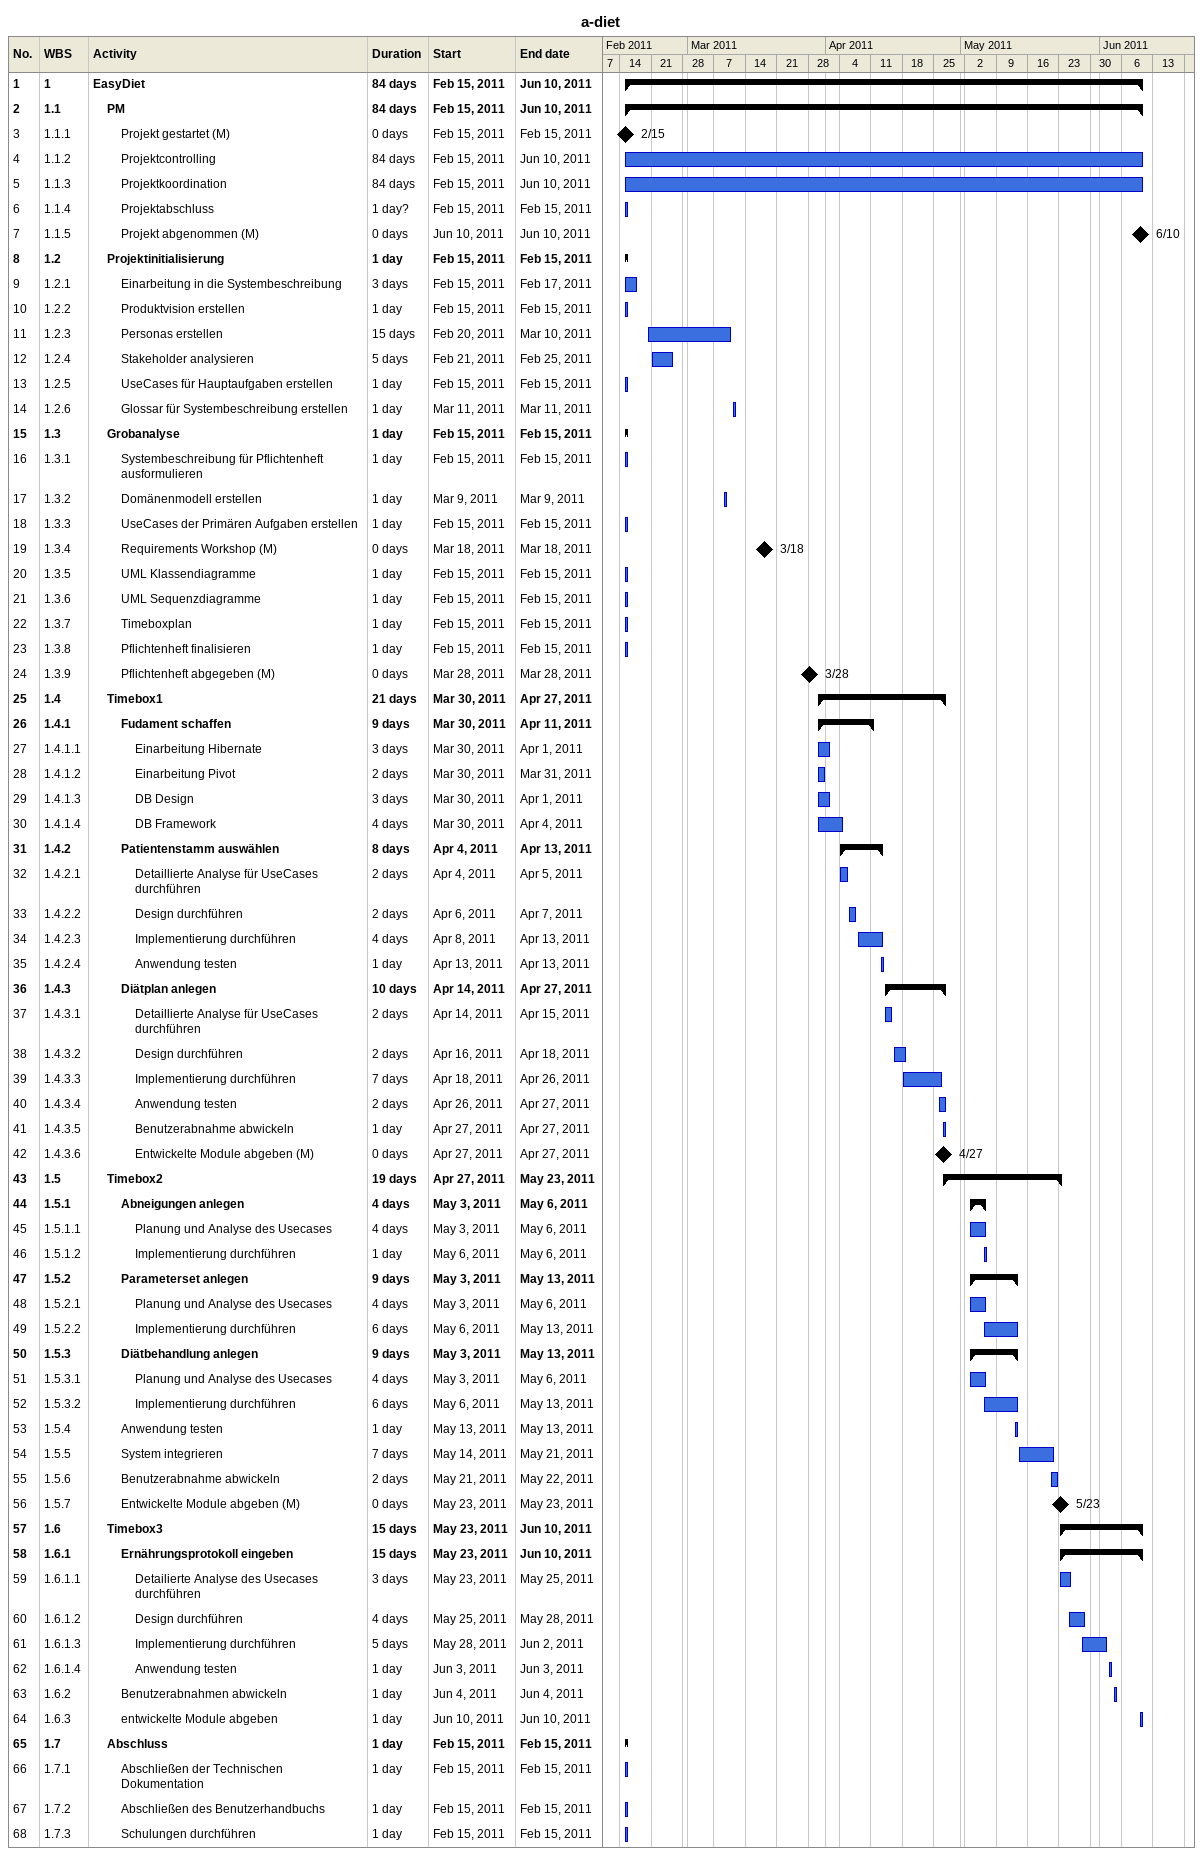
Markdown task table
a-diet

| ID | WBS | Task | Duration | Start | Finish |
|---|---|---|---|---|---|
| 1 | 1 | **EasyDiet** | 84d | 2011-02-15 | 2011-06-10 |
| 2 | 1.1 | **PM** | 84d | 2011-02-15 | 2011-06-10 |
| 3 | 1.1.1 | Projekt gestartet (M) | 0d | 2011-02-15 | 2011-02-15 |
| 4 | 1.1.2 | Projektcontrolling | 84d | 2011-02-15 | 2011-06-10 |
| 5 | 1.1.3 | Projektkoordination | 84d | 2011-02-15 | 2011-06-10 |
| 6 | 1.1.4 | Projektabschluss | 1d? | 2011-02-15 | 2011-02-15 |
| 7 | 1.1.5 | Projekt abgenommen (M) | 0d | 2011-06-10 | 2011-06-10 |
| 8 | 1.2 | **Projektinitialisierung** | 1d | 2011-02-15 | 2011-02-15 |
| 9 | 1.2.1 | Einarbeitung in die Systembeschreibung | 3d | 2011-02-15 | 2011-02-17 |
| 10 | 1.2.2 | Produktvision erstellen | 1d | 2011-02-15 | 2011-02-15 |
| 11 | 1.2.3 | Personas erstellen | 15d | 2011-02-20 | 2011-03-10 |
| 12 | 1.2.4 | Stakeholder analysieren | 5d | 2011-02-21 | 2011-02-25 |
| 13 | 1.2.5 | UseCases für Hauptaufgaben erstellen | 1d | 2011-02-15 | 2011-02-15 |
| 14 | 1.2.6 | Glossar für Systembeschreibung erstellen | 1d | 2011-03-11 | 2011-03-11 |
| 15 | 1.3 | **Grobanalyse** | 1d | 2011-02-15 | 2011-02-15 |
| 16 | 1.3.1 | Systembeschreibung für Pflichtenheft ausformulieren | 1d | 2011-02-15 | 2011-02-15 |
| 17 | 1.3.2 | Domänenmodell erstellen | 1d | 2011-03-09 | 2011-03-09 |
| 18 | 1.3.3 | UseCases der Primären Aufgaben erstellen | 1d | 2011-02-15 | 2011-02-15 |
| 19 | 1.3.4 | Requirements Workshop (M) | 0d | 2011-03-18 | 2011-03-18 |
| 20 | 1.3.5 | UML Klassendiagramme | 1d | 2011-02-15 | 2011-02-15 |
| 21 | 1.3.6 | UML Sequenzdiagramme | 1d | 2011-02-15 | 2011-02-15 |
| 22 | 1.3.7 | Timeboxplan | 1d | 2011-02-15 | 2011-02-15 |
| 23 | 1.3.8 | Pflichtenheft finalisieren | 1d | 2011-02-15 | 2011-02-15 |
| 24 | 1.3.9 | Pflichtenheft abgegeben (M) | 0d | 2011-03-28 | 2011-03-28 |
| 25 | 1.4 | **Timebox1** | 21d | 2011-03-30 | 2011-04-27 |
| 26 | 1.4.1 | **Fudament schaffen** | 9d | 2011-03-30 | 2011-04-11 |
| 27 | 1.4.1.1 | Einarbeitung Hibernate | 3d | 2011-03-30 | 2011-04-01 |
| 28 | 1.4.1.2 | Einarbeitung Pivot | 2d | 2011-03-30 | 2011-03-31 |
| 29 | 1.4.1.3 | DB Design | 3d | 2011-03-30 | 2011-04-01 |
| 30 | 1.4.1.4 | DB Framework | 4d | 2011-03-30 | 2011-04-04 |
| 31 | 1.4.2 | **Patientenstamm auswählen** | 8d | 2011-04-04 | 2011-04-13 |
| 32 | 1.4.2.1 | Detaillierte Analyse für UseCases durchführen | 2d | 2011-04-04 | 2011-04-05 |
| 33 | 1.4.2.2 | Design durchführen | 2d | 2011-04-06 | 2011-04-07 |
| 34 | 1.4.2.3 | Implementierung durchführen | 4d | 2011-04-08 | 2011-04-13 |
| 35 | 1.4.2.4 | Anwendung testen | 1d | 2011-04-13 | 2011-04-13 |
| 36 | 1.4.3 | **Diätplan anlegen** | 10d | 2011-04-14 | 2011-04-27 |
| 37 | 1.4.3.1 | Detaillierte Analyse für UseCases durchführen | 2d | 2011-04-14 | 2011-04-15 |
| 38 | 1.4.3.2 | Design durchführen | 2d | 2011-04-16 | 2011-04-18 |
| 39 | 1.4.3.3 | Implementierung durchführen | 7d | 2011-04-18 | 2011-04-26 |
| 40 | 1.4.3.4 | Anwendung testen | 2d | 2011-04-26 | 2011-04-27 |
| 41 | 1.4.3.5 | Benutzerabnahme abwickeln | 1d | 2011-04-27 | 2011-04-27 |
| 42 | 1.4.3.6 | Entwickelte Module abgeben (M) | 0d | 2011-04-27 | 2011-04-27 |
| 43 | 1.5 | **Timebox2** | 19d | 2011-04-27 | 2011-05-23 |
| 44 | 1.5.1 | **Abneigungen anlegen** | 4d | 2011-05-03 | 2011-05-06 |
| 45 | 1.5.1.1 | Planung und Analyse des Usecases | 4d | 2011-05-03 | 2011-05-06 |
| 46 | 1.5.1.2 | Implementierung durchführen | 1d | 2011-05-06 | 2011-05-06 |
| 47 | 1.5.2 | **Parameterset anlegen** | 9d | 2011-05-03 | 2011-05-13 |
| 48 | 1.5.2.1 | Planung und Analyse des Usecases | 4d | 2011-05-03 | 2011-05-06 |
| 49 | 1.5.2.2 | Implementierung durchführen | 6d | 2011-05-06 | 2011-05-13 |
| 50 | 1.5.3 | **Diätbehandlung anlegen** | 9d | 2011-05-03 | 2011-05-13 |
| 51 | 1.5.3.1 | Planung und Analyse des Usecases | 4d | 2011-05-03 | 2011-05-06 |
| 52 | 1.5.3.2 | Implementierung durchführen | 6d | 2011-05-06 | 2011-05-13 |
| 53 | 1.5.4 | Anwendung testen | 1d | 2011-05-13 | 2011-05-13 |
| 54 | 1.5.5 | System integrieren | 7d | 2011-05-14 | 2011-05-21 |
| 55 | 1.5.6 | Benutzerabnahme abwickeln | 2d | 2011-05-21 | 2011-05-22 |
| 56 | 1.5.7 | Entwickelte Module abgeben (M) | 0d | 2011-05-23 | 2011-05-23 |
| 57 | 1.6 | **Timebox3** | 15d | 2011-05-23 | 2011-06-10 |
| 58 | 1.6.1 | **Ernährungsprotokoll eingeben** | 15d | 2011-05-23 | 2011-06-10 |
| 59 | 1.6.1.1 | Detailierte Analyse des Usecases durchführen | 3d | 2011-05-23 | 2011-05-25 |
| 60 | 1.6.1.2 | Design durchführen | 4d | 2011-05-25 | 2011-05-28 |
| 61 | 1.6.1.3 | Implementierung durchführen | 5d | 2011-05-28 | 2011-06-02 |
| 62 | 1.6.1.4 | Anwendung testen | 1d | 2011-06-03 | 2011-06-03 |
| 63 | 1.6.2 | Benutzerabnahmen abwickeln | 1d | 2011-06-04 | 2011-06-04 |
| 64 | 1.6.3 | entwickelte Module abgeben | 1d | 2011-06-10 | 2011-06-10 |
| 65 | 1.7 | **Abschluss** | 1d | 2011-02-15 | 2011-02-15 |
| 66 | 1.7.1 | Abschließen der Technischen Dokumentation | 1d | 2011-02-15 | 2011-02-15 |
| 67 | 1.7.2 | Abschließen des Benutzerhandbuchs | 1d | 2011-02-15 | 2011-02-15 |
| 68 | 1.7.3 | Schulungen durchführen | 1d | 2011-02-15 | 2011-02-15 |
